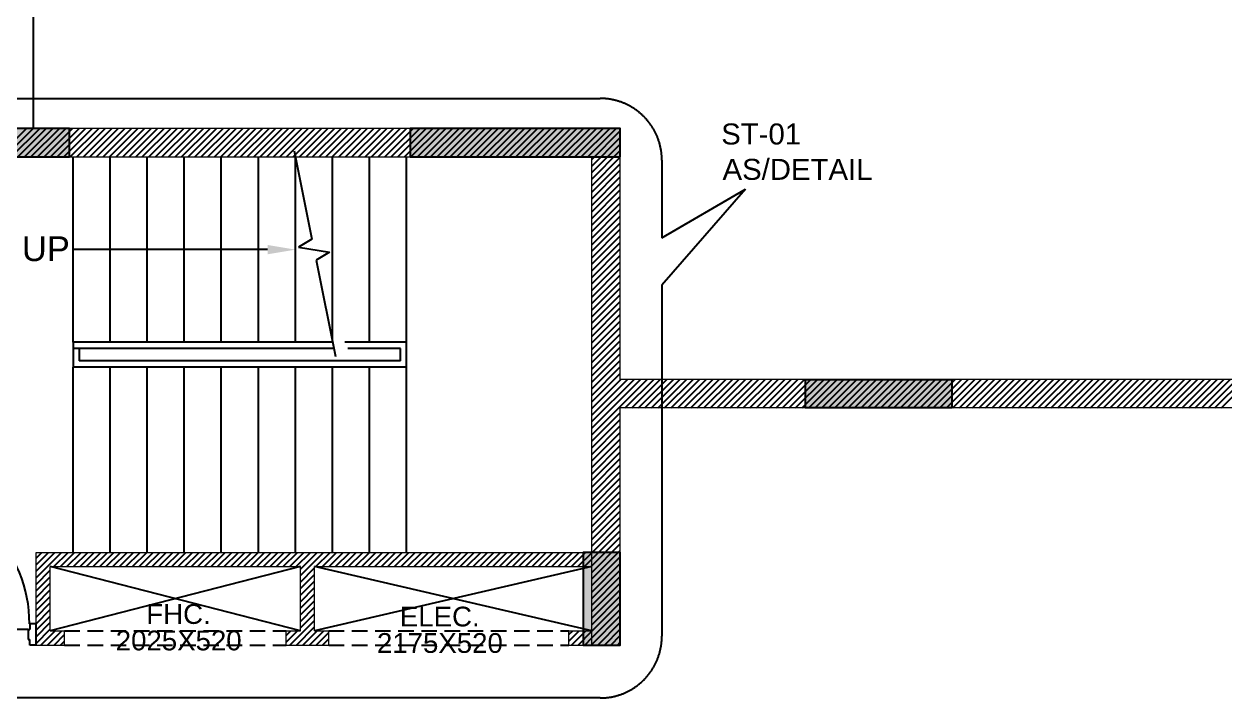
# Model space of a CAD drawing. Header units: millimetres. Extents: x 1277257 to 1543892, y 206696 to 309376.
# Drawn here: x 1293115 to 1302837, y 294358 to 299812 of the extents above; entities that cross this region are included whole.
import ezdxf

# ---------------------------------------------------------------- set-up
doc = ezdxf.new("R2010")
doc.units = ezdxf.units.MM
doc.header["$LTSCALE"] = 500
doc.header["$MEASUREMENT"] = 0
doc.linetypes.add('HIDDEN', pattern=[0.375, 0.25, -0.125])
for name, color, linetype, true_color in [('A-TAG', 7, 'Continuous', 0xef00ef), ('RAILING', 7, 'Continuous', 0xadadad), ('STAIR', 7, 'Continuous', 0x3f4f7f)]:
    doc.layers.add(name, color=color, linetype=linetype, true_color=true_color)
for name, color, linetype in [('AHC-A-FURNITURE', 2, 'Continuous'), ('CUTOUT', 8, 'HIDDEN'), ('DOOR', 8, 'Continuous'), ('TEXT-RM NAME', 6, 'Continuous'), ('TOWER AREA COLUMN.', 6, 'Continuous')]:
    doc.layers.add(name, color=color, linetype=linetype)
doc.layers.add('TOWER COL HATCH', color=253, linetype='Continuous', lineweight=20)
doc.layers.add('Wall', color=2, linetype='Continuous', lineweight=15)
doc.styles.add('ARIAL', font='arial.ttf')
doc.styles.get("Standard").update_dxf_attribs({"font": 'arial.ttf'})

msp = doc.modelspace()

# ---------------------------------------------------------------- hatches: boundary and pattern name
at = {"layer": 'TOWER COL HATCH'}
h = msp.add_hatch(color=253, dxfattribs=at)
h.dxf.hatch_style = 1
h.paths.add_polyline_path([(1293482.1, 298736.3), (1293482.1, 298966.3), (1291782.1, 298966.3), (1291782.1, 298736.3)])
h = msp.add_hatch(color=253, dxfattribs=at)
h.dxf.hatch_style = 1
h.paths.add_polyline_path([(1297942.1, 298736.3), (1297942.1, 298966.3), (1296242.1, 298966.3), (1296242.1, 298736.3)])
h = msp.add_hatch(color=253, dxfattribs=at)
h.dxf.hatch_style = 1
h.paths.add_polyline_path([(1300626.4, 296936.4), (1300626.4, 296706.4), (1299442.1, 296706.4), (1299442.1, 296936.4)])
h = msp.add_hatch(color=253, dxfattribs=at)
h.dxf.hatch_style = 1
h.paths.add_polyline_path([(1297642.1, 294786.4), (1297942.1, 294786.4), (1297942.1, 295536.4), (1297642.1, 295536.4)])

# ---------------------------------------------------------------- linework, layer by layer
at = {"color": 6, "linetype": 'Continuous'}
msp.add_line((1293192.1, 298966.3), (1293192.1, 300376.3), dxfattribs=at)
at = {"layer": 'A-TAG', "linetype": 'HIDDEN', "ltscale": 100}
for p, q in [((1291880.4, 299209.6), (1295836.8, 299209.6)), ((1295836.8, 299209.6), (1297778.7, 299209.6)), ((1298278.7, 298709.6), (1298278.7, 298081.7)), ((1298278.7, 298081.7), (1298956.5, 298475.3)), ((1298956.5, 298475.3), (1298278.7, 297699.9)), ((1298278.7, 297699.9), (1298278.7, 294858.2)), ((1297778.7, 294358.2), (1291880.4, 294358.2))]:
    msp.add_line(p, q, dxfattribs=at)
for centre, start, end in [((1297778.7, 298709.6), 0, 90), ((1297778.7, 294858.2), 270, 0)]:
    msp.add_arc(centre, 500, start, end, dxfattribs=at)
at = {"layer": 'AHC-A-FURNITURE', "color": 1, "linetype": 'Continuous', "ltscale": 50, "true_color": 0xff0000}
for p, q in [((1292906, 298736.3), (1293136, 298966.3)), ((1292959, 298736.3), (1293189, 298966.3)), ((1293012, 298736.3), (1293242, 298966.3)), ((1293065.1, 298736.3), (1293295.1, 298966.3)), ((1293118.1, 298736.3), (1293348.1, 298966.3)), ((1293171.1, 298736.3), (1293401.1, 298966.3)), ((1293224.2, 298736.3), (1293454.2, 298966.3)), ((1293277.2, 298736.3), (1293507.2, 298966.3)), ((1293330.2, 298736.3), (1293560.2, 298966.3)), ((1293383.3, 298736.3), (1293613.3, 298966.3)), ((1293436.3, 298736.3), (1293666.3, 298966.3)), ((1293489.3, 298736.3), (1293719.3, 298966.3)), ((1293542.4, 298736.3), (1293772.4, 298966.3)), ((1293595.4, 298736.3), (1293825.4, 298966.3)), ((1293648.4, 298736.3), (1293878.4, 298966.3)), ((1293701.5, 298736.3), (1293931.5, 298966.3)), ((1293754.5, 298736.3), (1293984.5, 298966.3)), ((1293807.5, 298736.3), (1294037.5, 298966.3)), ((1293860.6, 298736.3), (1294090.6, 298966.3)), ((1293913.6, 298736.3), (1294143.6, 298966.3)), ((1293966.6, 298736.3), (1294196.6, 298966.3)), ((1294019.7, 298736.3), (1294249.7, 298966.3)), ((1294072.7, 298736.3), (1294302.7, 298966.3)), ((1294125.7, 298736.3), (1294355.7, 298966.3)), ((1294178.8, 298736.3), (1294408.8, 298966.3)), ((1294231.8, 298736.3), (1294461.8, 298966.3)), ((1294284.8, 298736.3), (1294514.8, 298966.3)), ((1294337.9, 298736.3), (1294567.9, 298966.3)), ((1294390.9, 298736.3), (1294620.9, 298966.3)), ((1294443.9, 298736.3), (1294673.9, 298966.3)), ((1294497, 298736.3), (1294727, 298966.3)), ((1294550, 298736.3), (1294780, 298966.3)), ((1294603, 298736.3), (1294833, 298966.3)), ((1294656.1, 298736.3), (1294886.1, 298966.3)), ((1294709.1, 298736.3), (1294939.1, 298966.3)), ((1294762.1, 298736.3), (1294992.1, 298966.3)), ((1294815.2, 298736.3), (1295045.2, 298966.3)), ((1294868.2, 298736.3), (1295098.2, 298966.3)), ((1294921.2, 298736.3), (1295151.2, 298966.3)), ((1294974.3, 298736.3), (1295204.3, 298966.3)), ((1295027.3, 298736.3), (1295257.3, 298966.3)), ((1295080.3, 298736.3), (1295310.3, 298966.3)), ((1295133.4, 298736.3), (1295363.4, 298966.3)), ((1295186.4, 298736.3), (1295416.4, 298966.3)), ((1295239.4, 298736.3), (1295469.4, 298966.3)), ((1295292.5, 298736.3), (1295522.5, 298966.3)), ((1295345.5, 298736.3), (1295575.5, 298966.3)), ((1295398.5, 298736.3), (1295628.5, 298966.3)), ((1295451.6, 298736.3), (1295681.6, 298966.3)), ((1295504.6, 298736.3), (1295734.6, 298966.3)), ((1295557.6, 298736.3), (1295787.6, 298966.3)), ((1295610.7, 298736.3), (1295840.7, 298966.3)), ((1295663.7, 298736.3), (1295893.7, 298966.3)), ((1295716.7, 298736.3), (1295946.7, 298966.3)), ((1295769.8, 298736.3), (1295999.8, 298966.3)), ((1295822.8, 298736.3), (1296052.8, 298966.3)), ((1295875.8, 298736.3), (1296105.8, 298966.3)), ((1295928.9, 298736.3), (1296158.9, 298966.3)), ((1295981.9, 298736.3), (1296211.9, 298966.3)), ((1296034.9, 298736.3), (1296264.9, 298966.3)), ((1296088, 298736.3), (1296318, 298966.3)), ((1296141, 298736.3), (1296371, 298966.3)), ((1296194, 298736.3), (1296424, 298966.3)), ((1296247.1, 298736.3), (1296477.1, 298966.3)), ((1296300.1, 298736.3), (1296530.1, 298966.3)), ((1296353.1, 298736.3), (1296583.1, 298966.3)), ((1296406.2, 298736.3), (1296636.2, 298966.3)), ((1296459.2, 298736.3), (1296689.2, 298966.3)), ((1296512.2, 298736.3), (1296742.2, 298966.3)), ((1296565.3, 298736.3), (1296795.3, 298966.3)), ((1296618.3, 298736.3), (1296848.3, 298966.3)), ((1296671.3, 298736.3), (1296901.3, 298966.3)), ((1296724.4, 298736.3), (1296954.4, 298966.3)), ((1296777.4, 298736.3), (1297007.4, 298966.3)), ((1296830.4, 298736.3), (1297060.4, 298966.3)), ((1296883.5, 298736.3), (1297113.5, 298966.3)), ((1296936.5, 298736.3), (1297166.5, 298966.3)), ((1296989.5, 298736.3), (1297219.5, 298966.3)), ((1297042.6, 298736.3), (1297272.6, 298966.3)), ((1297095.6, 298736.3), (1297325.6, 298966.3)), ((1297148.6, 298736.3), (1297378.6, 298966.3)), ((1297201.7, 298736.3), (1297431.7, 298966.3)), ((1297254.7, 298736.3), (1297484.7, 298966.3)), ((1297307.7, 298736.3), (1297537.7, 298966.3)), ((1297360.8, 298736.3), (1297590.8, 298966.3)), ((1297413.8, 298736.3), (1297643.8, 298966.3)), ((1297466.8, 298736.3), (1297696.8, 298966.3)), ((1297519.9, 298736.3), (1297749.9, 298966.3)), ((1297572.9, 298736.3), (1297802.9, 298966.3)), ((1297625.9, 298736.3), (1297855.9, 298966.3)), ((1297679, 298736.3), (1297909, 298966.3)), ((1297711.6, 298715.9), (1297942.1, 298946.3)), ((1297711.6, 298662.8), (1297942.1, 298893.3)), ((1297711.6, 298609.8), (1297942.1, 298840.3)), ((1297711.6, 298556.8), (1297942.1, 298787.2)), ((1297711.6, 298503.7), (1297942.1, 298734.2)), ((1297711.6, 298450.7), (1297942.1, 298681.2)), ((1297711.6, 298397.7), (1297942.1, 298628.1)), ((1297711.6, 298344.6), (1297942.1, 298575.1)), ((1297711.6, 298291.6), (1297942.1, 298522.1)), ((1297711.6, 298238.6), (1297942.1, 298469.1)), ((1297711.6, 298185.5), (1297942.1, 298416)), ((1297711.6, 298132.5), (1297942.1, 298363)), ((1297711.6, 298079.5), (1297942.1, 298310)), ((1297711.6, 298026.4), (1297942.1, 298256.9)), ((1297711.6, 297973.4), (1297942.1, 298203.9)), ((1297711.6, 297920.4), (1297942.1, 298150.9)), ((1297711.6, 297867.3), (1297942.1, 298097.8)), ((1297711.6, 297814.3), (1297942.1, 298044.8)), ((1297711.6, 297761.3), (1297942.1, 297991.8)), ((1297711.6, 297708.2), (1297942.1, 297938.7)), ((1297711.6, 297655.2), (1297942.1, 297885.7)), ((1297711.6, 297602.2), (1297942.1, 297832.7)), ((1297711.6, 297549.1), (1297942.1, 297779.6)), ((1297711.6, 297496.1), (1297942.1, 297726.6)), ((1297711.6, 297443.1), (1297942.1, 297673.6)), ((1297711.6, 297390), (1297942.1, 297620.5)), ((1297711.6, 297337), (1297942.1, 297567.5)), ((1297711.6, 297284), (1297942.1, 297514.5)), ((1297711.6, 297230.9), (1297942.1, 297461.4)), ((1297711.6, 297177.9), (1297942.1, 297408.4)), ((1297711.6, 297124.9), (1297942.1, 297355.4)), ((1297711.6, 297071.8), (1297942.1, 297302.3)), ((1297711.6, 297018.8), (1297942.1, 297249.3)), ((1297711.6, 296965.8), (1297942.1, 297196.3)), ((1297711.6, 296912.7), (1297942.1, 297143.2)), ((1297711.6, 296859.7), (1297942.1, 297090.2)), ((1297711.6, 296806.7), (1297942.1, 297037.2)), ((1297711.6, 296753.6), (1297942.1, 296984.1)), ((1297711.6, 296700.6), (1297947.4, 296936.4)), ((1297711.6, 296647.6), (1298000.4, 296936.4)), ((1297711.6, 296594.5), (1298053.5, 296936.4)), ((1297711.6, 296541.5), (1298106.5, 296936.4)), ((1297711.6, 296488.5), (1298159.5, 296936.4)), ((1297982.6, 296706.4), (1298212.6, 296936.4)), ((1298035.6, 296706.4), (1298265.6, 296936.4)), ((1298088.6, 296706.4), (1298318.6, 296936.4)), ((1298141.7, 296706.4), (1298371.7, 296936.4)), ((1298194.7, 296706.4), (1298424.7, 296936.4)), ((1298247.7, 296706.4), (1298477.7, 296936.4)), ((1298300.8, 296706.4), (1298530.8, 296936.4)), ((1298353.8, 296706.4), (1298583.8, 296936.4)), ((1298406.8, 296706.4), (1298636.8, 296936.4)), ((1298459.9, 296706.4), (1298689.9, 296936.4)), ((1298512.9, 296706.4), (1298742.9, 296936.4)), ((1298565.9, 296706.4), (1298795.9, 296936.4)), ((1298619, 296706.4), (1298849, 296936.4)), ((1298672, 296706.4), (1298902, 296936.4)), ((1298725, 296706.4), (1298955, 296936.4)), ((1298778.1, 296706.4), (1299008.1, 296936.4)), ((1298831.1, 296706.4), (1299061.1, 296936.4)), ((1298884.1, 296706.4), (1299114.1, 296936.4)), ((1298937.2, 296706.4), (1299167.2, 296936.4)), ((1298990.2, 296706.4), (1299220.2, 296936.4)), ((1299043.2, 296706.4), (1299273.2, 296936.4)), ((1299096.3, 296706.4), (1299326.3, 296936.4)), ((1299149.3, 296706.4), (1299379.3, 296936.4)), ((1299202.3, 296706.4), (1299432.3, 296936.4)), ((1299255.4, 296706.4), (1299485.4, 296936.4)), ((1299308.4, 296706.4), (1299538.4, 296936.4)), ((1299361.4, 296706.4), (1299591.4, 296936.4)), ((1299414.5, 296706.4), (1299644.5, 296936.4)), ((1299467.5, 296706.4), (1299697.5, 296936.4)), ((1299520.5, 296706.4), (1299750.5, 296936.4)), ((1299573.6, 296706.4), (1299803.6, 296936.4)), ((1299626.6, 296706.4), (1299856.6, 296936.4)), ((1299679.6, 296706.4), (1299909.6, 296936.4)), ((1299732.7, 296706.4), (1299962.7, 296936.4)), ((1299785.7, 296706.4), (1300015.7, 296936.4)), ((1299838.7, 296706.4), (1300068.7, 296936.4)), ((1299891.8, 296706.4), (1300121.8, 296936.4)), ((1299944.8, 296706.4), (1300174.8, 296936.4)), ((1299997.8, 296706.4), (1300227.8, 296936.4)), ((1300050.8, 296706.4), (1300280.8, 296936.4)), ((1300103.9, 296706.4), (1300333.9, 296936.4)), ((1300156.9, 296706.4), (1300386.9, 296936.4)), ((1300209.9, 296706.4), (1300439.9, 296936.4)), ((1300263, 296706.4), (1300493, 296936.4)), ((1300316, 296706.4), (1300546, 296936.4)), ((1300369, 296706.4), (1300599, 296936.4)), ((1300422.1, 296706.4), (1300652.1, 296936.4)), ((1300475.1, 296706.4), (1300705.1, 296936.4)), ((1300528.1, 296706.4), (1300758.1, 296936.4)), ((1300581.2, 296706.4), (1300811.2, 296936.4)), ((1300634.2, 296706.4), (1300864.2, 296936.4)), ((1300687.2, 296706.4), (1300917.2, 296936.4)), ((1300740.3, 296706.4), (1300970.3, 296936.4)), ((1300793.3, 296706.4), (1301023.3, 296936.4)), ((1300846.3, 296706.4), (1301076.3, 296936.4)), ((1300899.4, 296706.4), (1301129.4, 296936.4)), ((1300952.4, 296706.4), (1301182.4, 296936.4)), ((1301005.4, 296706.4), (1301235.4, 296936.4)), ((1301058.5, 296706.4), (1301288.5, 296936.4)), ((1301111.5, 296706.4), (1301341.5, 296936.4)), ((1301164.5, 296706.4), (1301394.5, 296936.4)), ((1301217.6, 296706.4), (1301447.6, 296936.4)), ((1301270.6, 296706.4), (1301500.6, 296936.4)), ((1301323.6, 296706.4), (1301553.6, 296936.4)), ((1301376.7, 296706.4), (1301606.7, 296936.4)), ((1301429.7, 296706.4), (1301659.7, 296936.4)), ((1301482.7, 296706.4), (1301712.7, 296936.4)), ((1301535.8, 296706.4), (1301765.8, 296936.4)), ((1301588.8, 296706.4), (1301818.8, 296936.4)), ((1301641.8, 296706.4), (1301871.8, 296936.4)), ((1301694.9, 296706.4), (1301924.9, 296936.4)), ((1301747.9, 296706.4), (1301977.9, 296936.4)), ((1301800.9, 296706.4), (1302030.9, 296936.4)), ((1301854, 296706.4), (1302084, 296936.4)), ((1301907, 296706.4), (1302137, 296936.4)), ((1301960, 296706.4), (1302190, 296936.4)), ((1302013.1, 296706.4), (1302243.1, 296936.4)), ((1302066.1, 296706.4), (1302296.1, 296936.4)), ((1302119.1, 296706.4), (1302349.1, 296936.4)), ((1302172.2, 296706.4), (1302402.2, 296936.4)), ((1302225.2, 296706.4), (1302455.2, 296936.4)), ((1302278.2, 296706.4), (1302508.2, 296936.4)), ((1302331.3, 296706.4), (1302561.3, 296936.4)), ((1302384.3, 296706.4), (1302614.3, 296936.4)), ((1302437.3, 296706.4), (1302667.3, 296936.4)), ((1302490.4, 296706.4), (1302720.4, 296936.4)), ((1302543.4, 296706.4), (1302773.4, 296936.4)), ((1302596.4, 296706.4), (1302826.4, 296936.4)), ((1302649.5, 296706.4), (1302879.5, 296936.4)), ((1302702.5, 296706.4), (1302932.5, 296936.4)), ((1302755.5, 296706.4), (1302985.5, 296936.4)), ((1302808.6, 296706.4), (1303038.6, 296936.4)), ((1297711.6, 296435.4), (1297942.1, 296665.9)), ((1297711.6, 296382.4), (1297942.1, 296612.9)), ((1297711.6, 296329.4), (1297942.1, 296559.9)), ((1297711.6, 296276.3), (1297942.1, 296506.8)), ((1297711.6, 296223.3), (1297942.1, 296453.8)), ((1297711.6, 296170.3), (1297942.1, 296400.8)), ((1297711.6, 296117.2), (1297942.1, 296347.7)), ((1297711.6, 296064.2), (1297942.1, 296294.7)), ((1297711.6, 296011.2), (1297942.1, 296241.7)), ((1297711.6, 295958.1), (1297942.1, 296188.6)), ((1297711.6, 295905.1), (1297942.1, 296135.6)), ((1297711.6, 295852.1), (1297942.1, 296082.6)), ((1297711.6, 295799), (1297942.1, 296029.5)), ((1297711.6, 295746), (1297942.1, 295976.5)), ((1297711.6, 295693), (1297942.1, 295923.5)), ((1297711.6, 295639.9), (1297942.1, 295870.4)), ((1297711.6, 295586.9), (1297942.1, 295817.4)), ((1297711.6, 295533.9), (1297942.1, 295764.4)), ((1297711.6, 295480.8), (1297942.1, 295711.3)), ((1297711.6, 295427.8), (1297942.1, 295658.3)), ((1297711.6, 295374.8), (1297942.1, 295605.3)), ((1297711.6, 295321.7), (1297942.1, 295552.2)), ((1297711.6, 295268.7), (1297942.1, 295499.2)), ((1297711.6, 295215.7), (1297942.1, 295446.2)), ((1297711.6, 295162.6), (1297942.1, 295393.1)), ((1297711.6, 295109.6), (1297942.1, 295340.1)), ((1297711.6, 295056.6), (1297942.1, 295287.1)), ((1297711.6, 295003.5), (1297942.1, 295234)), ((1297711.6, 294950.5), (1297942.1, 295181)), ((1297711.6, 294897.5), (1297942.1, 295128)), ((1297711.6, 294844.4), (1297942.1, 295074.9)), ((1297711.6, 294791.4), (1297942.1, 295021.9)), ((1297759.6, 294786.4), (1297942.1, 294968.9)), ((1297812.7, 294786.4), (1297942.1, 294915.8)), ((1297865.7, 294786.4), (1297942.1, 294862.8)), ((1297918.7, 294786.4), (1297942.1, 294809.8))]:
    msp.add_line(p, q, dxfattribs=at)
at = {"layer": 'AHC-A-FURNITURE', "color": 5, "linetype": 'Continuous', "ltscale": 50, "true_color": 0x0000ff}
for p, q in [((1293212.1, 295489.1), (1293259.4, 295536.4)), ((1293212.1, 295436.1), (1293312.4, 295536.4)), ((1293212.1, 295383.1), (1293365.4, 295536.4)), ((1293212.1, 295330), (1293418.4, 295536.4)), ((1293356.5, 295421.4), (1293471.5, 295536.4)), ((1293409.5, 295421.4), (1293524.5, 295536.4)), ((1293462.5, 295421.4), (1293577.5, 295536.4)), ((1293515.6, 295421.4), (1293630.6, 295536.4)), ((1293568.6, 295421.4), (1293683.6, 295536.4)), ((1293621.6, 295421.4), (1293736.6, 295536.4)), ((1293674.7, 295421.4), (1293789.7, 295536.4)), ((1293727.7, 295421.4), (1293842.7, 295536.4)), ((1293780.7, 295421.4), (1293895.7, 295536.4)), ((1293833.8, 295421.4), (1293948.8, 295536.4)), ((1293886.8, 295421.4), (1294001.8, 295536.4)), ((1293939.8, 295421.4), (1294054.8, 295536.4)), ((1293992.9, 295421.4), (1294107.9, 295536.4)), ((1294045.9, 295421.4), (1294160.9, 295536.4)), ((1294098.9, 295421.4), (1294213.9, 295536.4)), ((1294152, 295421.4), (1294267, 295536.4)), ((1294205, 295421.4), (1294320, 295536.4)), ((1294258, 295421.4), (1294373, 295536.4)), ((1294311.1, 295421.4), (1294426.1, 295536.4)), ((1294364.1, 295421.4), (1294479.1, 295536.4)), ((1294417.1, 295421.4), (1294532.1, 295536.4)), ((1294470.2, 295421.4), (1294585.2, 295536.4)), ((1294523.2, 295421.4), (1294638.2, 295536.4)), ((1294576.2, 295421.4), (1294691.2, 295536.4)), ((1294629.3, 295421.4), (1294744.3, 295536.4)), ((1294682.3, 295421.4), (1294797.3, 295536.4)), ((1294735.3, 295421.4), (1294850.3, 295536.4)), ((1294788.4, 295421.4), (1294903.4, 295536.4)), ((1294841.4, 295421.4), (1294956.4, 295536.4)), ((1294894.4, 295421.4), (1295009.4, 295536.4)), ((1294947.5, 295421.4), (1295062.5, 295536.4)), ((1295000.5, 295421.4), (1295115.5, 295536.4)), ((1295053.5, 295421.4), (1295168.5, 295536.4)), ((1295106.6, 295421.4), (1295221.6, 295536.4)), ((1295159.6, 295421.4), (1295274.6, 295536.4)), ((1295212.6, 295421.4), (1295327.6, 295536.4)), ((1295265.7, 295421.4), (1295380.7, 295536.4)), ((1295318.7, 295421.4), (1295433.7, 295536.4)), ((1295352.1, 295401.8), (1295486.7, 295536.4)), ((1295352.1, 295348.7), (1295539.8, 295536.4)), ((1295477.8, 295421.4), (1295592.8, 295536.4)), ((1295530.8, 295421.4), (1295645.8, 295536.4)), ((1295583.9, 295421.4), (1295698.9, 295536.4)), ((1295636.9, 295421.4), (1295751.9, 295536.4)), ((1295689.9, 295421.4), (1295804.9, 295536.4)), ((1295743, 295421.4), (1295858, 295536.4)), ((1295796, 295421.4), (1295911, 295536.4)), ((1295849, 295421.4), (1295964, 295536.4)), ((1295902.1, 295421.4), (1296017.1, 295536.4)), ((1295955.1, 295421.4), (1296070.1, 295536.4)), ((1296008.1, 295421.4), (1296123.1, 295536.4)), ((1296061.2, 295421.4), (1296176.2, 295536.4)), ((1296114.2, 295421.4), (1296229.2, 295536.4)), ((1296167.2, 295421.4), (1296282.2, 295536.4)), ((1296220.3, 295421.4), (1296335.3, 295536.4)), ((1296273.3, 295421.4), (1296388.3, 295536.4)), ((1296326.3, 295421.4), (1296441.3, 295536.4)), ((1296379.4, 295421.4), (1296494.4, 295536.4)), ((1296432.4, 295421.4), (1296547.4, 295536.4)), ((1296485.4, 295421.4), (1296600.4, 295536.4)), ((1296538.5, 295421.4), (1296653.5, 295536.4)), ((1296591.5, 295421.4), (1296706.5, 295536.4)), ((1296644.5, 295421.4), (1296759.5, 295536.4)), ((1296697.6, 295421.4), (1296812.6, 295536.4)), ((1296750.6, 295421.4), (1296865.6, 295536.4)), ((1296803.6, 295421.4), (1296918.6, 295536.4)), ((1296856.7, 295421.4), (1296971.7, 295536.4)), ((1296909.7, 295421.4), (1297024.7, 295536.4)), ((1296962.7, 295421.4), (1297077.7, 295536.4)), ((1297015.8, 295421.4), (1297130.8, 295536.4)), ((1297068.8, 295421.4), (1297183.8, 295536.4)), ((1297121.8, 295421.4), (1297236.8, 295536.4)), ((1297174.9, 295421.4), (1297289.9, 295536.4)), ((1297227.9, 295421.4), (1297342.9, 295536.4)), ((1297280.9, 295421.4), (1297395.9, 295536.4)), ((1297334, 295421.4), (1297449, 295536.4)), ((1297387, 295421.4), (1297502, 295536.4)), ((1297440, 295421.4), (1297555, 295536.4)), ((1297493.1, 295421.4), (1297608.1, 295536.4)), ((1297546.1, 295421.4), (1297661.1, 295536.4)), ((1297599.1, 295421.4), (1297711.6, 295533.9)), ((1297652.2, 295421.4), (1297711.6, 295480.8)), ((1293212.1, 295277), (1293327.1, 295392)), ((1295352.1, 295295.7), (1295467.1, 295410.7)), ((1295352.1, 295242.7), (1295467.1, 295357.7)), ((1297705.2, 295421.4), (1297711.6, 295427.8)), ((1293212.1, 295224), (1293327.1, 295339)), ((1293212.1, 295170.9), (1293327.1, 295285.9)), ((1295352.1, 295189.6), (1295467.1, 295304.6)), ((1295352.1, 295136.6), (1295467.1, 295251.6)), ((1293212.1, 295117.9), (1293327.1, 295232.9)), ((1293212.1, 295064.9), (1293327.1, 295179.9)), ((1295352.1, 295083.6), (1295467.1, 295198.6)), ((1293212.1, 295011.8), (1293327.1, 295126.8)), ((1293212.1, 294958.8), (1293327.1, 295073.8)), ((1295352.1, 295030.5), (1295467.1, 295145.5)), ((1295352.1, 294977.5), (1295467.1, 295092.5)), ((1293212.1, 294905.8), (1293327.1, 295020.8)), ((1293212.1, 294852.7), (1293327.1, 294967.7)), ((1295267.1, 294786.4), (1295467.1, 294986.4)), ((1295352.1, 294924.5), (1295467.1, 295039.5)), ((1293212.1, 294799.7), (1293327.1, 294914.7)), ((1293251.8, 294786.4), (1293366.8, 294901.4)), ((1293304.8, 294786.4), (1293419.8, 294901.4)), ((1293357.9, 294786.4), (1293442.1, 294870.6)), ((1295237.1, 294862.5), (1295276, 294901.4)), ((1295237.1, 294809.5), (1295329, 294901.4)), ((1295320.1, 294786.4), (1295467.1, 294933.4)), ((1295373.1, 294786.4), (1295488.1, 294901.4)), ((1295426.2, 294786.4), (1295541.2, 294901.4)), ((1295479.2, 294786.4), (1295582.1, 294889.3)), ((1297526.6, 294871.6), (1297556.4, 294901.4)), ((1297526.6, 294818.5), (1297609.5, 294901.4)), ((1297547.5, 294786.4), (1297662.5, 294901.4)), ((1297600.5, 294786.4), (1297711.6, 294897.5)), ((1293410.9, 294786.4), (1293442.1, 294817.6)), ((1295532.2, 294786.4), (1295582.1, 294836.3)), ((1297653.6, 294786.4), (1297711.6, 294844.4)), ((1297706.6, 294786.4), (1297711.6, 294791.4))]:
    msp.add_line(p, q, dxfattribs=at)
at = {"layer": 'CUTOUT', "ltscale": 100}
for p, q in [((1295352.1, 295421.4), (1293327.1, 294901.4)), ((1295353.3, 294901.4), (1293327.1, 295421.4)), ((1297711.6, 295421.4), (1295467.1, 294901.4)), ((1297711.6, 294901.4), (1295467.1, 295421.4))]:
    msp.add_line(p, q, dxfattribs=at)
at = {"layer": 'CUTOUT'}
for p, q in [((1293442.1, 294901.4), (1295237.1, 294901.4)), ((1295582.1, 294901.4), (1297526.6, 294901.4)), ((1293442.1, 294786.4), (1295237.1, 294786.4)), ((1295582.1, 294786.4), (1297526.6, 294786.4))]:
    msp.add_line(p, q, dxfattribs=at)
at = {"layer": 'DOOR', "ltscale": 100}
for p, q in [((1293149.2, 294912.1), (1292074.9, 294912.1)), ((1293149.2, 294912.1), (1293149.2, 294832.1)), ((1293149.2, 294912.1), (1293162.9, 294912.1)), ((1293212.1, 294957.8), (1293162.9, 294957.8)), ((1293162.9, 294957.8), (1293162.9, 294912.1)), ((1293212.1, 294786.4), (1293212.1, 294957.8)), ((1293149.2, 294832.1), (1293162.9, 294832.1)), ((1293162.9, 294786.4), (1293162.9, 294832.1)), ((1293212.1, 294786.4), (1293162.9, 294786.4))]:
    msp.add_line(p, q, dxfattribs=at)
at = {"layer": 'DOOR', "linetype": 'Continuous'}
msp.add_arc((1292064, 294957.4), 1095.3, 0, 87.60806, dxfattribs=at)
at = {"layer": 'RAILING'}
for p, q in [((1295612.1, 297236.3), (1293512.1, 297236.3)), ((1293512.1, 297236.3), (1293512.1, 297186.3)), ((1295622.1, 297186.3), (1293512.1, 297186.3))]:
    msp.add_line(p, q, dxfattribs=at)
at = {"layer": 'STAIR'}
for p, q in [((1293512.1, 297236.3), (1293512.1, 298736.3)), ((1293812.1, 297236.3), (1293812.1, 298736.3)), ((1294112.1, 297236.3), (1294112.1, 298736.3)), ((1294412.1, 297236.3), (1294412.1, 298736.3)), ((1294712.1, 297236.3), (1294712.1, 298736.3)), ((1295012.1, 297236.3), (1295012.1, 298736.3)), ((1295312.1, 297236.3), (1295312.1, 298736.3))]:
    msp.add_line(p, q, dxfattribs=at)
at = {"layer": 'STAIR', "color": 252, "linetype": 'HIDDEN', "ltscale": 100}
for p, q in [((1295612.1, 297236.3), (1295612.1, 298736.3)), ((1295912.1, 297236.3), (1295912.1, 298736.3)), ((1296212.1, 297236.3), (1296212.1, 298736.3)), ((1296212.1, 297236.3), (1295712, 297236.3)), ((1296212.1, 297036.4), (1296212.1, 297236.3)), ((1293512.1, 297186.3), (1293512.1, 297036.4)), ((1293562.1, 297186.3), (1293562.1, 297086.4)), ((1296162.1, 297186.3), (1295735.5, 297186.3)), ((1296162.1, 297086.4), (1296162.1, 297186.3)), ((1296212.1, 297036.4), (1293512.1, 297036.4)), ((1293512.1, 295536.4), (1293512.1, 297036.4)), ((1296162.1, 297086.4), (1293562.1, 297086.4)), ((1293812.1, 295536.4), (1293812.1, 297036.4)), ((1294112.1, 295536.4), (1294112.1, 297036.4)), ((1294412.1, 295536.4), (1294412.1, 297036.4)), ((1294712.1, 295536.4), (1294712.1, 297036.4)), ((1295012.1, 295536.4), (1295012.1, 297036.4)), ((1295312.1, 295536.4), (1295312.1, 297036.4)), ((1295612.1, 295536.4), (1295612.1, 297036.4)), ((1295912.1, 295536.4), (1295912.1, 297036.4)), ((1296212.1, 295536.4), (1296212.1, 297036.4))]:
    msp.add_line(p, q, dxfattribs=at)
at = {"layer": 'TEXT-RM NAME'}
for p, q in [((1295302.1, 298786.3), (1295444.9, 298072.1)), ((1295444.9, 298072.1), (1295335.6, 298005.6)), ((1295335.6, 298005.6), (1295588.5, 297966.9)), ((1295588.5, 297966.9), (1295479.2, 297900.5)), ((1295479.2, 297900.5), (1295635.1, 297121.3))]:
    msp.add_line(p, q, dxfattribs=at)
msp.add_lwpolyline([(1295087.1, 297986.3), (1293512.1, 297986.3)], dxfattribs=at)
msp.add_solid([(1295087.1, 298023.8), (1295312.1, 297986.3), (1295087.1, 297948.8)], dxfattribs=at)
at = {"layer": 'TOWER AREA COLUMN.'}
for points in [[(1293482.1, 298736.3), (1293482.1, 298966.3), (1291782.1, 298966.3), (1291782.1, 298736.3)], [(1297942.1, 298736.3), (1297942.1, 298966.3), (1296242.1, 298966.3), (1296242.1, 298736.3)], [(1300626.4, 296936.4), (1300626.4, 296706.4), (1299442.1, 296706.4), (1299442.1, 296936.4)], [(1297642.1, 294786.4), (1297942.1, 294786.4), (1297942.1, 295536.4), (1297642.1, 295536.4)]]:
    msp.add_lwpolyline(points, close=True, dxfattribs=at)
at = {"layer": 'Wall'}
for p, q in [((1297942.1, 298966.3), (1291782.1, 298966.3)), ((1297942.1, 296936.4), (1297942.1, 298966.3)), ((1292012.1, 298736.3), (1297711.6, 298736.3)), ((1297711.6, 294786.4), (1297711.6, 298736.3)), ((1333032.1, 296936.4), (1297942.1, 296936.4)), ((1297942.1, 294786.4), (1297942.1, 296706.4)), ((1333032.1, 296706.4), (1297942.1, 296706.4)), ((1293212.1, 295536.4), (1297711.6, 295536.4)), ((1293212.1, 294786.4), (1293212.1, 295536.4)), ((1293327.1, 295421.4), (1295352.1, 295421.4)), ((1293327.1, 294901.4), (1293327.1, 295421.4)), ((1295352.1, 294901.4), (1295352.1, 295421.4)), ((1295467.1, 295421.4), (1297711.6, 295421.4)), ((1295467.1, 294901.4), (1295467.1, 295421.4)), ((1293327.1, 294901.4), (1293442.1, 294901.4)), ((1293442.1, 294786.4), (1293442.1, 294901.4)), ((1295237.1, 294786.4), (1295237.1, 294901.4)), ((1295237.1, 294901.4), (1295353.3, 294901.4)), ((1295467.1, 294901.4), (1295582.1, 294901.4)), ((1295582.1, 294786.4), (1295582.1, 294901.4)), ((1297526.6, 294786.4), (1297526.6, 294901.4)), ((1297526.6, 294901.4), (1297711.6, 294901.4)), ((1293212.1, 294786.4), (1293442.1, 294786.4)), ((1295237.1, 294786.4), (1295582.1, 294786.4)), ((1297526.6, 294786.4), (1297942.1, 294786.4))]:
    msp.add_line(p, q, dxfattribs=at)

# ---------------------------------------------------------------- texts
at = {"layer": 'TEXT-RM NAME'}
for s, p in [('ST-01', (1298758.7, 298837.1)), ('AS/DETAIL', (1298769.3, 298550.9))]:
    msp.add_text(s, height=170, rotation=360, dxfattribs=at).set_placement(p)
at = {"layer": 'TEXT-RM NAME', "style": 'ARIAL'}
msp.add_text('UP', height=200, rotation=360, dxfattribs=at).set_placement((1293098, 297893.6, 0))
at = {"layer": 'TEXT-RM NAME'}
for s, p in [('FHC.', (1294104.8, 294957.5)), ('ELEC.', (1296157.5, 294937)), ('2025X520', (1293857.5, 294743.5)), ('2175X520', (1295972, 294723))]:
    msp.add_text(s, height=160, dxfattribs=at).set_placement(p)

doc.saveas('drawing.dxf')
